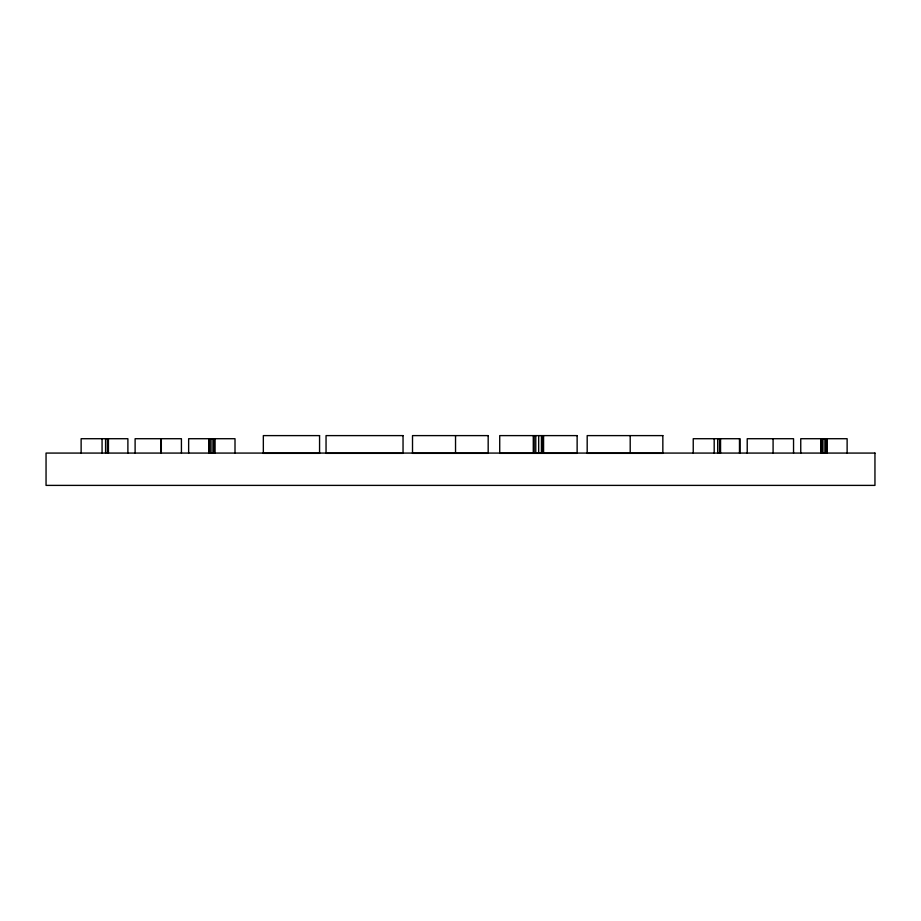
<?xml version="1.0" encoding="UTF-8"?>
<svg xmlns="http://www.w3.org/2000/svg" width="921" height="921" viewBox="0 0 921 921"><rect width="100%" height="100%" fill="white"/><g stroke="black" fill="none" stroke-linecap="round" stroke-linejoin="round"><path stroke-width="1.38" d="M847.124 453.074L847.124 438.718L800.752 438.718L800.752 453.074M827.023 438.718L827.023 453.074M826.574 438.718L826.574 453.074M825.734 438.718L825.734 453.074M824.088 438.718L824.088 453.074M822.349 438.718L822.349 453.074M821.405 438.718L821.405 453.074M820.853 438.718L820.853 453.074M793.545 453.074L793.545 438.718L747.219 438.718L747.219 453.074M773.087 438.718L773.087 453.074M740.012 453.074L740.012 438.718L693.237 438.718L693.237 453.074M739.482 438.718L739.482 453.074M720.556 438.718L720.556 453.074M719.531 438.718L719.531 453.074M717.689 438.718L717.689 453.074M714.189 438.718L714.189 453.074M630.206 435.61L630.206 453.351M543.574 435.61L543.574 453.351M542.826 435.61L542.826 453.351M541.421 435.61L541.421 453.351M538.681 435.61L538.681 453.351M535.769 435.61L535.769 453.351M534.192 435.61L534.192 453.351M533.282 435.61L533.282 453.351M455.538 435.61L455.538 453.351M235.005 453.074L235.005 438.718L188.644 438.718L188.644 453.074M214.915 438.718L214.915 453.074M214.466 438.718L214.466 453.074M213.614 438.718L213.614 453.074M211.98 438.718L211.98 453.074M210.23 438.718L210.23 453.074M209.286 438.718L209.286 453.074M208.745 438.718L208.745 453.074M181.425 453.074L181.425 438.718L135.111 438.718L135.111 453.074M161.325 438.718L161.325 453.074M160.979 438.718L160.979 453.074M127.892 453.074L127.892 438.718L81.129 438.718L81.129 453.074M108.436 438.718L108.436 453.074M107.423 438.718L107.423 453.074M105.57 438.718L105.57 453.074M102.07 438.718L102.07 453.074M319.564 435.61L263.337 435.61L263.337 453.351L319.564 453.351L319.564 435.61M403.041 435.61L326.046 435.61L326.046 453.351L403.041 453.351L403.041 435.61M488.176 435.61L412.516 435.61L412.516 453.351L488.176 453.351L488.176 435.61M577.133 435.61L499.723 435.61L499.723 453.351L577.133 453.351L577.133 435.61M662.844 435.61L587.184 435.61L587.184 453.351L662.844 453.351L662.844 435.61M874.95 453.074L46.05 453.074L46.05 485.39L874.95 485.39L874.95 453.074"/></g></svg>
